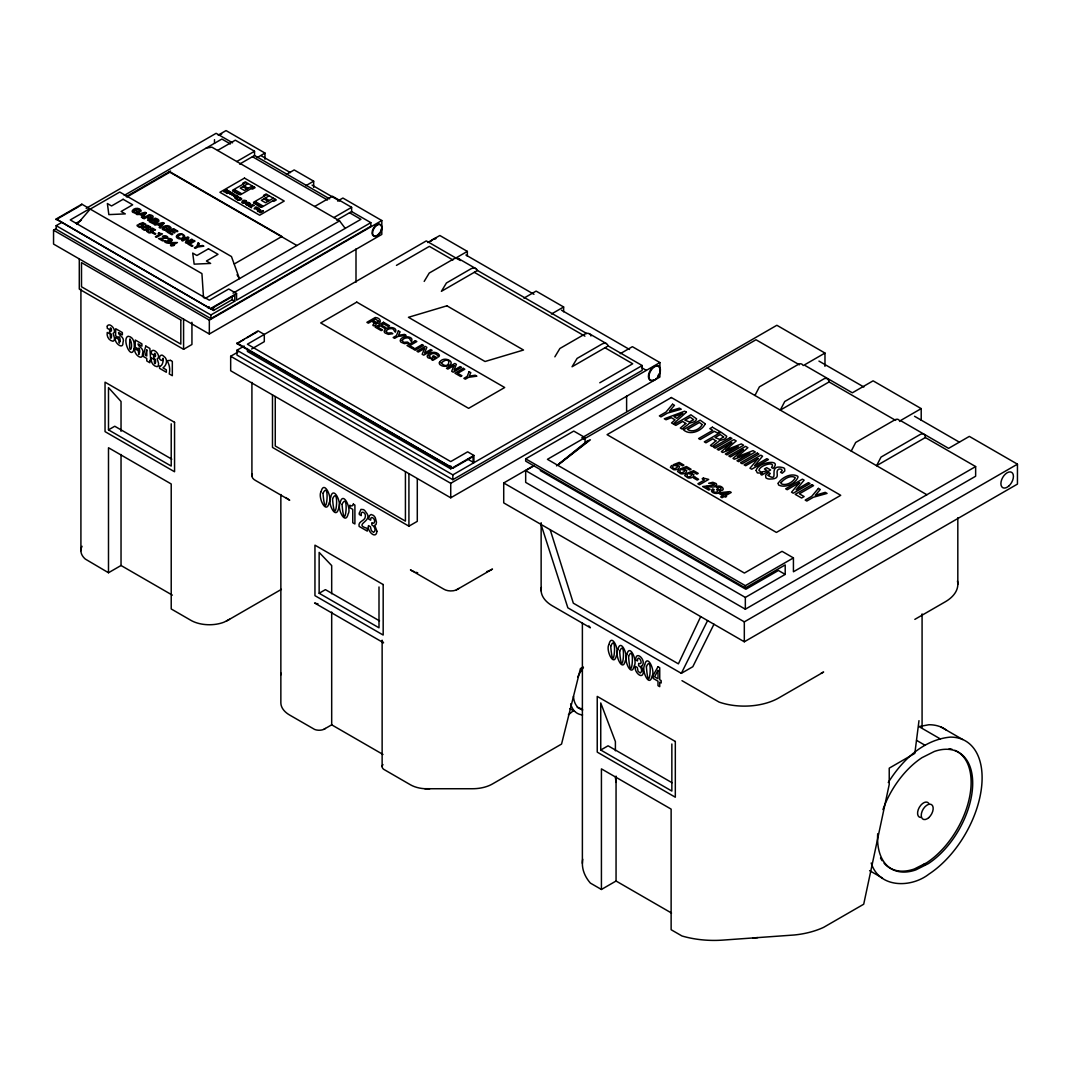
<?xml version="1.0" encoding="UTF-8"?>
<svg xmlns="http://www.w3.org/2000/svg" width="1071" height="1071" viewBox="0 0 1071 1071"><rect width="100%" height="100%" fill="white"/><g stroke="black" fill="none" stroke-linecap="round" stroke-linejoin="round"><path stroke-width="1.5" d="M918.985 720.663L914.835 753.368L889.225 768.161L889.225 784.454L863.708 904.219L823.626 927.352A64.153 37.043 0 0 1 794.2 934.996L722.751 940.11A70.927 40.952 0 0 1 681.973 935.974L671.129 929.722L671.129 809.114L601.42 768.871L601.42 889.466L590.375 883.093A75.934 43.831 0 0 1 582.731 859.277M700.702 616.615L678.398 663.846L573.333 603.187L550.186 529.717M541.029 524.415L567.858 607.833L681.33 673.338L707.596 620.591M713.969 624.219L692.817 666.711L681.33 673.338M754.948 395.467L759.393 386.872L799.127 363.926A8.916 5.141 -60 0 1 803.21 365.572M851.231 451.065L855.689 442.457L894.713 419.926A7.484 4.324 -60 0 1 899.801 421.452M424.183 281.405L429.23 273.051L454.024 258.74A11.138 6.426 -60 0 1 459.66 259.53M554.858 356.83L559.892 348.49L584.686 334.179A9.237 5.342 -60 0 1 590.429 334.808M888.261 782.526C901.969 760.504 923.256 739.659 950.272 737.116A80.579 46.522 -60 0 1 981.023 791.161A80.579 46.522 -60 0 1 928.918 874.123C910.912 888.194 879.05 888.261 871.192 863.025M76.978 224.441L90.218 209.099L119.751 192.044L231.456 256.545L239.435 278.661L237.052 274.738M568.42 714.826L573.387 710.702M556.518 465.858L587.671 440.65M557.871 464.948L589.211 440.168M557.844 465.109L590.416 439.806M458.95 588.434L455.737 590.188A9.693 5.596 0 0 1 443.568 589.023L410.447 569.906A23.803 13.736 0 0 0 414.584 571.82M382.99 754.453L331.689 724.826L323.683 729.418A7.845 4.525 0 0 1 314.593 729.418L289.706 715.08A30.216 17.444 0 0 1 280.856 702.737L280.856 494.521M229.569 619.279L224.093 622.144A26.226 15.141 0 0 1 190.263 619.962L171.213 608.957L171.213 483.972L108.492 447.745L108.492 572.744L121.036 565.501L172.351 595.141M56.161 219.02L210.893 308.97L234.777 295.181L234.777 301.192L232.166 299.679L213.504 310.456L56.161 219.02L81.838 204.2L89.683 208.725L70.271 219.93L209.327 300.201L228.725 288.996L236.557 293.521L236.557 300.161L370.834 222.648L370.834 226.262L210.893 318.609L56.161 229.274L56.161 225.66L61.783 222.407M56.161 219.649L78.652 206.663M80.057 205.846L81.838 204.2M86.175 208.336L216.114 133.313L232.581 142.818M337.646 201.067L342.881 198.041L381.812 220.532L381.812 234.415L209.327 334.005L53.55 244.068L53.55 230.185L56.442 228.511M218.203 135.12L226.048 130.595L264.992 153.073L264.992 159.244M75.827 223.357L81.369 220.157M124.196 195.431L221.871 139.043L230.399 143.969M126.177 196.622L170.57 170.999M126.954 196.944L170.195 171.976L281.901 236.477L234.348 263.935M217.547 150.435L235.325 140.181L254.537 151.265L254.537 155.496L329.64 198.858M236.758 161.534L254.537 151.265M239.609 164.104L254.537 155.496M257.147 157.611L264.992 153.073M246.129 182.418L232.541 190.277L240.386 194.802L253.974 186.956M248.111 183.569L240.265 188.094L244.456 190.504L252.287 185.979M286.359 174.466L294.19 169.941L313.669 181.186L313.669 187.358M266.987 194.534L253.452 202.339L261.819 207.172L275.354 199.353M253.921 205.552C249.891 205.833 251.993 207.654 251.471 207.787L248.539 206.101C248.954 205.726 252.234 207.105 252.408 204.574M269.196 195.806L261.351 200.331L265.528 202.74L273.373 198.215M254.028 205.605L252.314 204.628M305.824 185.711L313.669 181.186M314.646 206.489L332.425 196.234L351.623 207.319L351.623 211.549L370.834 222.648M333.857 217.587L351.623 207.319M336.709 220.157L351.623 211.549M205.07 298.501L339.547 220.867L345.223 228.377M207.814 307.712L209.327 306.841M233.036 293.146L360.914 219.314L349.534 212.754M210.893 308.354L236.557 293.521M56.161 225.66L210.893 314.981L234.777 301.192M53.55 230.185L209.327 320.122L381.812 220.532M79.294 258.928L79.294 289.103L183.583 349.32L191.937 344.487L191.937 322.251M473.074 463.181L473.074 456.541L452.832 468.228L236.945 343.59L258.031 330.819L264.296 334.433L264.296 341.676L251.618 348.999M236.945 343.59L244.175 339.413M247.066 337.74L257.201 331.903M608.154 345.92L572.048 366.764L577.095 358.424L601.889 344.099A9.237 5.342 -60 0 1 608.154 345.92L642.172 365.546L642.172 370.379L452.832 479.701L236.945 355.063L236.945 350.23L244.175 346.053M620.203 353.711L632.385 346.683L659.897 362.56L659.897 377.046L450.73 497.801L230.667 370.753L230.667 356.268L237.923 352.078M427.637 242.541L439.833 235.5L467.344 251.39L467.344 256.21M121.036 431.318L121.036 401.491L108.492 387.608L108.492 429.859L114.758 426.245L171.788 459.164M396.444 265.38L429.377 246.37L452.953 259.985M455.148 258.432L467.344 251.39M477.492 270.481L441.386 291.325L446.433 282.985L471.213 268.66A11.138 6.426 -60 0 1 477.492 270.481L586.654 333.496M523.92 298.126L536.116 291.098L563.627 306.975L563.627 311.808M551.431 314.017L563.627 306.975M247.401 348.544L247.401 351.435L450.73 468.83L473.904 455.456L473.904 462.699L467.639 459.071M599.787 382.775L632.72 363.765L604.981 347.754M236.945 350.23L452.832 474.868L642.172 365.546M230.667 356.268L450.73 483.316L659.897 362.56M226.476 621.06L281.392 589.358M272.489 394.891L272.489 447.41L408.921 526.169L417.288 521.349L417.288 478.683M925.357 437.544L876.587 465.698L881.031 457.089L920.056 434.558A7.484 4.324 -60 0 1 925.357 437.544L975.641 466.568L975.641 476.234L745.336 609.198L525.674 482.378L525.674 470.611L745.336 597.431L785.204 574.404L785.204 564.912L745.336 587.939L525.674 461.119L525.674 458.843L573.761 431.078L585.061 437.597L585.061 442.751M921.207 420.234L921.207 408.613L900.483 420.582L948.598 448.361L969.335 436.392L1017.45 464.171L1017.45 484.092L744.318 641.783L503.718 502.888L503.718 482.967L534.068 465.443M581.767 437.905L776.863 325.276L824.978 353.055L824.978 366.336M525.674 470.611L534.215 465.671M585.061 437.597L547.428 459.325L744.412 573.052L782.044 551.324L793.424 557.897L793.424 571.78L975.641 466.568M583.802 439.15L755.979 339.748L799.381 364.809M331.689 593.789L331.689 565.582L319.145 552.408L319.145 593.254L325.41 589.639L379.562 620.899M824.978 353.055L804.241 365.024L852.355 392.803L873.093 380.834L921.207 408.613M456.3 589.96L492.486 569.062A28.328 16.36 0 0 1 486.622 571.66M829.061 381.945L780.29 410.113L784.748 401.505L824.483 378.558A8.916 5.141 -60 0 1 829.061 381.945L895.664 420.394M323.951 729.297L325.397 728.454M583.133 667.019L580.442 668.572L561.552 744.064L492.486 783.945A28.328 16.36 0 0 1 472.458 788.738L424.852 788.738M525.674 458.843L745.336 585.663L793.424 557.897M503.718 482.967L744.318 621.863L1017.45 464.171M615.397 750.811L615.397 741.574L600.751 702.951L600.751 750.021L608.074 745.804L672.053 782.74M914.835 619.373L945.238 601.822A42.987 24.82 0 0 0 957.461 581.031M601.42 889.466L616.053 881.018L671.544 913.054M246.651 202.794C243.639 204.414 248.7 206.516 250.079 204.762A2.37 1.366 0 0 0 250.52 203.785L249.302 202.74A2.182 1.258 0 0 0 248.311 202.526M206.181 148.093L211.871 147.155L339.547 220.867M752.699 937.982L757.799 937.62M429.792 788.738L424.504 788.711A23.803 13.736 0 0 1 410.447 784.789L383.579 769.246A7.845 4.525 0 0 1 382.963 764.6M257.816 209.956C254.135 209.822 258.754 206.435 259.49 208.992A1.821 1.058 0 0 1 259.155 209.488L258.687 209.755A1.821 1.058 0 0 1 257.897 209.916M818.954 361.088L863.855 387.006M914.554 416.284L959.455 442.203M707.208 367.915L926.87 494.735M465.912 255.018L533.96 294.297M561.472 310.188L629.52 349.467M589.144 333.63L606.347 343.563M458.803 258.78L476.006 268.714M458.883 259.731L426.285 240.908L247.401 344.193L450.73 461.588L467.639 451.828L473.904 455.456M642.011 367.875L646.349 370.379M474.319 272.315L584.913 336.16M261.444 155.897L290.388 172.605M312.089 185.136L339.587 201.013M252.448 156.701L327.445 199.996M243.505 183.944L242.568 183.409L245.205 181.883L255.126 187.612L252.502 189.139L251.35 188.469M264.417 196.02L263.479 195.471L266.05 193.985L276.305 199.916L273.734 201.402L272.77 200.839M244.014 185.939L248.191 188.349M265.153 198.135L269.33 200.558M242.782 186.649L246.959 189.058M263.921 198.845L268.098 201.268M169.191 171.788L296.868 245.5M785.204 574.404L778.416 570.482L745.858 589.278L540.306 470.611M90.218 209.099L201.924 273.6L203.53 297.725M941.208 727.129L962.642 739.499M940.405 738.963L918.985 726.58L928.838 724.746A80.579 46.522 -60 0 1 946.483 730.154M236.945 342.988L452.832 468.228M916.548 740.356L925.13 745.309M681.973 680.661L719.069 702.081A49.012 28.301 0 0 0 778.952 697.823L823.626 672.039A64.153 37.043 0 0 1 821.27 673.083M923.55 864.337L925.13 865.234M108.492 429.859L171.213 466.072L171.213 423.821M869.612 870.643L882.464 878.059M600.751 750.021L671.852 791.067L671.852 743.997M319.145 593.254L379 627.807L379 586.962M616.053 782.392L615.397 777.305M108.492 572.744L85.345 559.089A26.132 15.088 0 0 1 82.052 546.29M569.812 708.627L574.538 711.372M169.593 241.229C170.436 246.049 160.262 240.373 166.179 240.694C163.542 243.037 171.213 242.515 167.705 240.64L171.052 239.931L168.401 239.543C165.751 237.253 175.443 238.98 171.266 241.189A1.673 0.964 0 0 1 169.606 241.216M957.822 517.762L957.822 584.271M922.077 613.911L922.077 727.222M745.336 585.663L745.336 587.939M745.336 597.431L745.336 609.198M744.318 621.863L744.318 641.783M626.615 396.029L626.615 411.036M616.053 776.114L616.053 881.018M582.383 623.054L582.383 863.36M541.136 522.702L541.136 590.871M452.832 474.868L452.832 479.701M450.73 465.939L450.73 468.83M450.73 483.316L450.73 497.801M408.921 473.663L408.921 526.169M405.427 471.642L405.427 521.135L275.26 445.991L275.26 396.498M382.133 640.19L382.133 766.622M356 248.914L356 282.235M331.689 612.036L331.689 724.826M251.913 382.414L251.913 475.778M232.166 296.68L232.166 299.679M214.495 139.672L214.495 143.3M213.504 307.457L213.504 310.456M210.893 314.981L210.893 318.609M209.327 320.122L209.327 334.005M183.583 319.131L183.583 349.32M121.036 454.506L121.036 565.501M80.914 289.063L80.914 550.695M588.863 625.919A75.934 43.831 0 0 0 590.375 627.78L552.502 605.918A38.917 22.464 0 0 1 541.35 587.51M920.565 817.468A8.448 4.873 -60 0 1 919.333 807.32A8.448 4.873 -60 0 1 928.731 803.33M877.711 833.707A67.272 38.837 -60 0 0 915.879 869.88L928.276 863.654A67.272 38.837 -60 0 0 972.588 786.81A67.272 38.837 -60 0 0 934.367 751.454L921.97 757.679A67.272 38.837 -60 0 0 882.946 809.609M954.89 750.343A67.272 38.837 -60 0 1 968.612 801.362A67.272 38.837 -60 0 1 926.71 862.744L914.313 868.983A67.272 38.837 -60 0 1 884.03 863.146M882.169 860.736A67.272 38.837 -60 0 1 880.523 858.018M949.201 748.696A67.272 38.837 -60 0 1 952.132 749.352M375.479 236.102A6.654 3.842 -60 0 1 373.458 228.163A6.654 3.842 -60 0 1 381.303 226.168M381.276 228.993A6.654 3.842 -60 0 1 380.794 230.573M380.044 232.126A6.654 3.842 -60 0 1 376.697 235.607M219.287 135.321A6.654 3.842 -60 0 1 221.724 133.942M246.772 202.847A2.37 1.366 0 0 1 248.405 202.58M280.856 674.891A14.847 8.568 0 0 1 281.138 673.217M582.544 714.933A36.213 20.911 -60 0 1 570.642 703.821M582.758 709.912A31.019 17.912 -60 0 1 573.467 696.177M577.63 677.233A31.019 17.912 -60 0 1 583.441 667.528M581.754 708.667A31.032 17.912 -60 0 1 577.215 707.262M653.752 379.91A8.126 4.699 -60 0 1 648.397 376.51A8.126 4.699 -60 0 1 653.524 366.818A8.126 4.699 -60 0 1 659.79 368.518M658.919 374.007A8.126 4.699 -60 0 1 657.929 375.867M434.465 239.154A8.126 4.699 -60 0 1 435.937 238.646M431.024 241.203A8.126 4.699 -60 0 1 432.443 239.824L433.942 238.86A8.126 4.699 -60 0 1 435.415 238.351M460.008 260.012A11.138 6.426 -60 0 1 460.302 260.548M590.737 335.357A9.237 5.342 -60 0 1 590.964 335.986M252.354 474.011A10.978 6.332 0 0 0 255.608 480.518L289.706 500.197A30.216 17.444 0 0 1 285.944 497.56M417.703 572.771A23.803 13.736 0 0 1 416.11 572.329M317.94 603.763A7.845 4.525 0 0 1 314.593 602.986L383.579 642.814A7.845 4.525 0 0 1 382.227 640.886M159.566 366.295L159.552 368.33L166.353 372.253L166.353 369.816L162.966 367.862C166.889 365.198 168.08 359.08 163.769 356.268C160.114 352.105 157.035 360.271 162.323 360.499C163.702 353.243 164.131 366.255 159.566 366.295M702.121 424.558C700.139 429.297 692.08 433.005 687.448 429.364L699.39 422.469L702.121 424.558M713.219 490.759C713.621 493.972 720.823 491.428 716.526 489.621L717.637 488.978C722.162 491.83 722.135 485.297 717.61 487.948L716.138 487.104C720.542 483.195 727.664 491.308 719.391 490.491A2.624 1.513 0 0 1 719.792 491.656C718.172 495.619 707.931 492.352 712.737 488.871L714.21 489.715L713.219 490.759M119.872 341.288L119.323 343.175L118.653 339.346L115.561 337.566C113.178 342.064 123.299 350.592 122.964 342.68C125.267 336.829 118.412 335.785 118.52 332.639L122.362 334.848L122.362 332.559L115.722 328.73L115.601 335.866L118.653 337.633C119.457 334.634 120.675 340.605 119.872 341.288M139.431 352.573L138.882 354.474L138.213 350.645L135.12 348.865C132.737 353.35 142.858 361.891 142.51 353.979C144.813 348.129 137.972 347.071 138.079 343.925L141.907 346.147L141.907 343.858L135.281 340.029L135.16 347.151L138.213 348.918C139.016 345.92 140.234 351.904 139.431 352.573M676.203 464.894L679.523 466.3L678.894 468.496A5.609 3.24 0 0 1 676.992 469.446L676.216 469.634A4.204 2.423 0 0 1 673.619 469.634L670.406 467.304L671.53 465.55L673.003 466.394C671.263 471.869 682.508 465.51 674.717 465.604L673.244 464.76L679.242 462.404L683.914 465.095L682.575 465.872L679.001 463.81L676.203 464.894M683.365 469.031L686.698 470.45L686.056 472.632A5.609 3.24 0 0 1 684.168 473.583L683.378 473.77A4.204 2.423 0 0 1 680.781 473.77L677.568 471.441L678.693 469.687L680.165 470.544C678.425 476.006 689.684 469.647 681.879 469.741L680.42 468.897L686.417 466.541L691.076 469.245L689.737 470.008L686.163 467.947L683.365 469.031M690.541 473.168L693.861 474.587L693.232 476.769A5.609 3.24 0 0 1 691.331 477.72L690.554 477.907A4.204 2.423 0 0 1 687.957 477.907L684.73 475.578L685.868 473.824L687.328 474.681C685.587 480.143 696.846 473.784 689.055 473.877L687.582 473.034L693.58 470.678L698.238 473.382L696.9 474.145L693.339 472.083L690.541 473.168M685.788 423.5L680.339 428.025L682.093 429.029L688.211 424.357C688.881 422.041 696.083 423.179 696.592 418.868L690.902 414.798L674.168 424.464L675.814 425.401L682.696 421.425L685.788 423.5M715.923 440.904L710.475 445.416L712.242 446.433L718.346 441.747C719.016 439.445 726.218 440.583 726.727 436.258L721.037 432.202L704.316 441.854L705.95 442.805L712.844 438.829L715.923 440.904M237.066 195.873L237.066 196.047A1.821 1.058 0 0 1 236.731 196.542L236.263 196.81A1.834 1.058 0 0 1 235.392 197.01C231.898 196.93 235.928 193.61 237.066 195.873M134.062 348.932C131.238 360.499 122.188 340.123 127.503 336.548L128.239 336.281C134.223 336.99 134.772 344.273 134.062 348.932M257.08 207.372C257.227 208.684 252.85 209.488 254.47 208.363L255.755 206.998L257.08 207.372M610.724 646.121C613.322 679.697 617.806 630.618 610.724 646.121M619.64 651.262C622.238 684.851 626.722 635.772 619.64 651.262M628.557 656.416C631.154 689.992 635.639 640.913 628.557 656.416M646.389 666.711C648.972 700.287 653.471 651.208 646.389 666.711M323.014 493.289C325.718 527.066 330.631 478.054 323.014 493.289M332.532 498.791C335.25 532.568 340.163 483.557 332.532 498.791M342.051 504.294C344.768 538.057 349.682 489.059 342.051 504.294M359.387 513.049L359.32 514.522L361.275 515.646C360.124 509.555 366.362 512.581 365.345 516.61C365.144 521.068 357.741 521.001 359.106 526.397L367.286 531.122L367.286 528.364C352.453 524.121 374.368 521.457 365.947 512.246A4.552 2.624 60 0 0 363.444 509.595L360.967 509.381L359.387 513.049M242.421 202.084L243.786 203.129L246.25 202.553A2.37 1.366 0 0 0 246.691 201.576L245.473 200.531A2.182 1.258 0 0 0 244.483 200.317A2.423 1.406 0 0 0 242.822 200.585C238.699 207.252 252.702 197.519 242.421 202.084M246.25 204.293C249.704 206.89 250.922 199.969 246.25 204.293M608.957 644.541C605.463 649.454 613.75 668.036 616.414 655.546C619.895 650.633 611.621 632.051 608.957 644.541M617.873 649.682C614.379 654.595 622.666 673.177 625.33 660.7C628.811 655.787 620.537 637.205 617.873 649.682M626.789 654.836C623.295 659.749 631.582 678.331 634.246 665.841C637.727 660.927 629.453 642.346 626.789 654.836M644.622 665.131C641.127 670.044 649.414 688.626 652.065 676.136C655.559 671.222 647.286 652.641 644.622 665.131M321.113 491.643C317.525 496.716 326.186 515.312 329.078 502.955C332.666 497.881 324.004 479.286 321.113 491.643M330.644 497.145C327.043 502.219 335.705 520.814 338.597 508.457C342.198 503.383 333.536 484.788 330.644 497.145M340.163 502.647C336.575 507.708 345.237 526.303 348.129 513.946C351.716 508.886 343.055 490.29 340.163 502.647M756.166 470.517L757.304 472.913L762.498 473.181L760.771 474.453L761.829 475.069L770.638 469.982L766.649 467.679L764.426 468.964L766.916 470.397L764.801 471.401L761.106 472.016L758.937 470.477C759.299 465.229 776.662 460.45 771.522 467.492L773.128 468.415C782.754 458.174 757.21 462.458 756.166 470.517M768.202 475.484C780.665 483.155 766.475 463.957 782.406 467.505A4.07 2.356 0 0 1 784.574 468.522L784.802 470.999L782.205 473.221L780.572 472.271L782.232 470.597L781.495 469.406A2.289 1.325 0 0 0 778.818 469.152C773.864 471.789 782.432 478.978 770.33 479.032A4.579 2.651 0 0 1 767.318 478.617A4.779 2.758 0 0 1 765.872 477.76L765.604 475.096L768.617 472.552L770.263 473.502L768.202 475.484M778.202 483.235L778.523 484.962C784.976 488.51 795.673 483.744 798.056 477.01L797.694 476.193C791.215 472.619 781.843 477.398 778.202 483.235M107.274 326.12L107.22 328.248L110.3 330.029C110.059 323.616 113.459 333.804 109.563 330.671L109.563 332.746C113.727 334.125 109.911 343.43 110.3 334.219L107.22 332.438C106.484 336.374 108.881 340.658 113.004 341.247L114.169 340.484L114.503 338.034L113.111 333.416C117.756 331.18 109.537 321.42 107.274 326.12M151.346 351.569L151.306 353.698L154.385 355.478C154.144 349.066 157.544 359.254 153.648 356.121L153.648 358.196C157.812 359.575 153.996 368.879 154.385 359.669L151.306 357.888C150.569 361.824 152.966 366.108 157.089 366.697L158.254 365.947L158.588 363.484L157.196 358.865C161.841 356.63 153.622 346.87 151.346 351.569M232.675 194.387C229.314 197.292 238.298 193.115 232.675 194.387M148.882 218.859C142.952 223.397 160.57 216.516 149.23 214.655L143.112 218.189L144.183 218.805L146.7 217.346L148.882 218.859M262.743 210.759L260.427 212.245C262.569 205.779 253.72 214.575 259.718 210.224L259.302 212.312C260.373 214.039 264.992 209.796 262.743 210.759M374.77 323.255C369.562 326.414 376.845 326.963 376.229 323.161C382.213 324.62 381.289 317.592 375.238 317.511L366.884 322.344L368.344 323.188L371.784 321.206L374.77 323.255M643.39 671.838C642.801 680.661 633.497 671.53 635.478 666.443L637.299 667.501L638.102 671.356L640.257 673.016C643.002 671.584 641.261 666.631 638.624 665.707L638.624 663.404C644.769 665.546 637.58 652.614 637.499 660.954L635.679 659.91C635.746 649.535 646.79 660.593 642.065 665.653L641.355 665.921L643.39 671.838M376.938 531.296C376.162 540.092 366.563 530.747 368.491 525.593L370.432 526.718L371.302 530.6L373.592 532.354C376.577 531.015 374.542 525.848 371.865 524.977L371.865 522.675L372.815 523.13A2.932 1.687 60 0 0 374.288 522.568C376.242 519.355 370.218 514.334 370.66 520.185L368.705 519.06L369.375 515.794L371.061 514.468L373.377 515.405A5.275 3.039 60 0 1 375.278 517.695L376.47 522.166L376.055 524.442L374.77 525.312L376.938 531.296M705.227 423.835C701.987 430.997 690.032 435.937 683.418 429.792L700.139 420.14L705.227 423.835M166.42 237.253L165.108 238.177L158.548 238.565L162.631 240.921L163.515 240.413L160.596 238.739L167.437 238.057A2.356 1.352 0 0 0 167.705 237.521A2.503 1.446 0 0 0 167.29 236.597L166.313 236.035A2.651 1.526 0 0 0 164.064 235.848L162.457 236.437L166.42 237.253M129.979 339.186C128.025 357.486 134.33 347.138 129.979 339.186M234.335 196.448L236.597 195.658L234.335 196.448M256.759 209.394L258.995 208.51L256.759 209.394M133.58 211C133.192 213.611 140.234 212.768 136.044 211.322L136.86 210.853L139.458 212.353L136.245 214.213L136.111 213.316L132.817 212.339A3.829 2.209 0 0 1 132.202 210.96C133.54 207.774 139.284 207.332 141.037 210.358A3.093 1.781 0 0 1 140.729 211.429L137.342 209.126L133.58 211M163.555 228.31C163.167 230.921 170.209 230.064 166.018 228.632L166.835 228.163L169.432 229.663L166.219 231.523L166.085 230.613L162.792 229.636A3.829 2.209 0 0 1 162.176 228.27C163.515 225.084 169.258 224.629 171.012 227.668A3.093 1.781 0 0 1 170.704 228.739L167.317 226.436L163.555 228.31M177.786 236.53C184.092 243.13 186.113 229.489 177.786 236.53M386.109 331.153L387.568 333.094L391.384 332.813L392.816 333.643L388.398 334.366L385.065 332.974A5.235 3.026 0 0 1 384.221 331.1C385.225 325.758 398.787 326.601 395.319 332.184L394.262 330.805C393.86 327.191 387.354 328.395 386.109 331.153M402.161 340.417L403.62 342.359L407.435 342.077L408.868 342.907L404.45 343.644L401.116 342.238A5.235 3.026 0 0 1 400.273 340.364C401.277 335.036 414.838 335.866 411.371 341.448L410.327 340.069C409.912 336.455 403.406 337.66 402.161 340.417M429.123 355.987L431.225 358.169L434.719 357.714L432.497 356.429L433.608 355.786L437.169 357.834L432.764 360.378L431.827 359.843L432.59 359.146L428.079 357.808A5.235 3.026 0 0 1 427.235 355.933C429.056 351.569 436.928 350.953 439.311 355.103A4.23 2.437 0 0 1 438.896 356.576L438.374 357.031C437.651 353.765 432.015 351.475 429.123 355.987M441.212 362.962C449.833 372.012 452.605 353.336 441.212 362.962M156.687 222.634L153.648 223.933L149.15 221.67L155.255 218.136C160.904 219.742 158.977 222.032 156.687 222.634M232.742 193.396C227.895 196.167 231.483 191.227 232.742 193.396M230.024 193.985L231.242 193.931L230.104 193.878M781.12 482.552L781.174 483.784C785.9 486.167 792.901 482.298 795.231 477.961L795.043 477.385C790.344 474.922 784.159 478.871 781.12 482.552M353.31 504.106L352.868 505.325A4.23 2.45 60 0 1 351.02 505.766L349.815 505.231L349.815 507.667L352.761 509.368L352.761 522.742L354.903 523.973L354.903 505.03L353.31 504.106M240.881 198.43L240.68 198.818A3.842 2.222 0 0 1 239.529 199.567L237.802 199.688A1.446 0.83 0 0 1 237.186 199.313A1.486 0.857 0 0 1 237.093 198.724L236.115 199.019L237.106 199.541A2.49 1.446 0 0 0 237.936 199.996A2.597 1.499 0 0 0 238.525 200.143A2.41 1.392 0 0 0 239.502 200.183L240.158 200.09A2.423 1.406 0 0 0 240.962 199.782A2.356 1.366 0 0 0 241.484 199.34L241.577 199.166A2.075 1.205 0 0 0 241.631 198.644L238.753 197.559L240.881 198.43M146.781 349.922L145.415 355.224L146.781 356L146.781 349.922M138.48 225.512C140.087 228.873 144.143 223.852 138.962 224.12L142.885 222.594L145.977 224.388L145.107 224.883L142.738 223.518L140.903 224.227L143.099 225.164A2.329 1.339 0 0 1 143.193 226.035L142.711 226.597A3.601 2.075 0 0 1 141.479 227.213L140.957 227.347A2.771 1.593 0 0 1 139.257 227.333L137.101 225.794A2.41 1.392 0 0 1 137.463 224.91L138.48 225.512M143.246 228.257C144.853 231.617 148.909 226.597 143.715 226.865L147.637 225.338L150.743 227.132L149.873 227.641L147.49 226.262L145.656 226.972L147.865 227.909A2.329 1.339 0 0 1 147.959 228.792L147.477 229.355A3.601 2.075 0 0 1 146.232 229.97L145.723 230.091A2.771 1.593 0 0 1 144.009 230.078L141.867 228.538A2.41 1.392 0 0 1 142.229 227.668L143.246 228.257M148.012 231.015C149.619 234.362 153.662 229.341 148.481 229.622L152.403 228.096L155.509 229.877L154.626 230.385L152.256 229.02L150.422 229.716L152.631 230.667A2.329 1.339 0 0 1 152.711 231.537L152.229 232.099A3.601 2.075 0 0 1 150.998 232.715L150.489 232.835A2.771 1.593 0 0 1 148.775 232.822L146.633 231.282A2.41 1.392 0 0 1 146.981 230.412L148.012 231.015M176.541 236.022L176.407 236.477A3.829 2.209 0 0 0 177.023 237.856L178.321 238.605A3.829 2.209 0 0 0 180.704 238.967C190.424 238.137 180.209 229.863 176.541 236.022M439.512 362.266L439.311 362.908A5.235 3.026 0 0 0 440.168 364.783L441.948 365.813A5.235 3.026 0 0 0 445.201 366.309C459.352 364.381 444.545 354.233 439.512 362.266M155.402 222.353L153.996 223.17L151.091 221.777L153.006 220.68L155.402 222.353M227.373 190.169L226.262 190.183L227.373 190.169M229.007 191.12L227.909 191.12L229.007 191.12M230.653 192.07L229.582 192.191L230.653 192.07M157.678 220.76L156.379 221.483L153.769 220.238L155.456 219.26L157.678 220.76M145.776 346.094L143.112 356.322L146.781 358.437L146.781 360.954L149.873 362.748L149.873 360.231L150.757 360.74L149.873 348.45L145.776 346.094M223.692 191.562L226.142 190.638L223.692 191.562M225.325 192.499L227.775 191.575L225.325 192.499M226.972 193.449L229.422 192.526L226.972 193.449M151.747 217.453L150.301 218.203L147.517 216.878L149.431 215.78L151.747 217.453M378.692 321.354L376.697 322.371L372.895 320.564L375.519 319.051L378.692 321.354M187.157 238.418L185.444 242.622L186.568 243.278L192.686 239.743L191.669 239.154L187.157 241.751L188.857 237.534L187.72 236.878L181.615 240.413L182.632 241.002L187.157 238.418M424.518 348.517L422.175 354.273L423.728 355.17L432.095 350.337L430.689 349.534L424.531 353.082L426.847 347.312L425.307 346.415L416.94 351.248L418.333 352.051L424.518 348.517M454.024 365.559L451.681 371.302L453.234 372.199L461.601 367.366L460.195 366.563L454.037 370.124L456.366 364.354L454.814 363.457L446.446 368.277L447.839 369.093L454.024 365.559M198.175 242.916L196.743 246.384L194.346 247.762L195.417 248.378L197.814 246.999L203.825 246.169L202.62 245.487L198.296 246.143L199.407 243.626L198.175 242.916M398.372 330.872L396.431 335.611L393.151 337.512L394.61 338.356L397.89 336.468L406.11 335.33L404.463 334.393L398.532 335.29L400.072 331.849L398.372 330.872M469.098 371.704L467.157 376.457L463.877 378.344L465.35 379.188L468.629 377.3L476.836 376.175L475.189 375.225L469.272 376.122L470.798 372.681L469.098 371.704M693.486 419.591L689.483 422.001L684.931 420.14L690.152 417.128L693.486 419.591M723.621 436.995L719.618 439.405L715.067 437.544L720.288 434.531L723.621 436.995M657.969 670.392L654.609 676.792L657.996 678.746L657.996 670.406M657.996 666.738L653.19 675.346L653.19 678.412L657.996 681.183L657.996 685.681L659.736 686.672L659.736 682.187L661.168 683.017L661.168 680.58L659.736 679.75L659.736 667.728L657.996 666.738M146.299 212.955L142.537 217.855L141.385 217.185L142.43 215.927L139.993 214.508L136.7 214.481L145.161 212.299L146.299 212.955M164.064 223.223L160.302 228.11L159.151 227.44L160.195 226.182L157.758 224.776L154.465 224.736L162.926 222.567L164.064 223.223M235.834 198.456L234.87 198.215C237.387 194.909 241.417 196.93 235.834 198.456M144.679 213.236L142.965 215.284L141.091 214.213L144.679 213.236M162.444 223.504L160.73 225.539L158.869 224.468L162.444 223.504M758.014 458.656L749.968 468.214L751.708 469.218L768.429 459.566L766.863 458.656L754.546 465.778L762.565 456.179L760.838 455.175L744.104 464.841L745.67 465.738L758.014 458.656M799.555 482.646L791.523 492.205L793.25 493.209L809.984 483.557L808.418 482.646L796.101 489.768L804.12 480.169L802.38 479.165L785.659 488.818L787.225 489.728L799.555 482.646M672.575 404.222L665.921 412.121L659.361 415.909L660.994 416.86L667.554 413.071L681.236 409.216L679.389 408.158L669.455 411.077L674.476 405.32L672.575 404.222M818.391 488.403L811.738 496.301L805.178 500.09L806.824 501.041L813.384 497.252L827.053 493.41L825.219 492.352L815.272 495.271L820.292 489.501L818.391 488.403M686.404 412.201L673.284 423.942L671.517 422.925L675.065 419.859L671.33 417.703L666.028 419.752L664.328 418.774L684.65 411.197L686.404 412.201M731.667 442.751L721.359 451.694L722.711 452.484L738.24 446.54L725.335 453.997L726.901 454.894L743.622 445.241L741.333 443.916L725.723 450.021L736.205 440.957L733.903 439.632L717.168 449.285L718.735 450.181L731.667 442.751M743.341 449.485L733.019 458.442L734.371 459.218L749.914 453.274L736.995 460.731L738.562 461.641L755.296 451.975L753.007 450.663L737.384 456.768L747.879 447.691L745.563 446.366L728.842 456.018L730.409 456.929L743.341 449.485M682.655 413.366L676.859 418.333L674.007 416.673L682.655 413.366M716.178 485.699C713.768 489.527 699.135 483.302 710.153 489.313L708.815 490.09L702.656 486.529L714.33 485.163A1.901 1.098 0 0 0 714.571 484.226L708.654 483.275L712.844 482.285L715.99 483.49A3.748 2.169 0 0 1 716.606 484.882A3.601 2.088 0 0 1 716.178 485.699M170.503 360.365L167.103 360.686C169.178 364.26 170.476 368.705 169.231 373.913L172.324 375.707L172.324 361.409L170.503 360.365M123.125 199.286L111.558 205.953L107.381 203.544L108.84 214.602L125.294 213.892L121.117 211.469L132.684 204.802L123.125 199.286M244.483 178.094L219.916 192.285L259.664 215.231L284.23 201.053L244.483 178.094M153.327 232.327L152.403 232.862L154.893 234.295L155.817 233.759L153.327 232.327M158.91 232.996L158.133 233.438L159.606 234.295L155.375 236.731L156.446 237.347L162.444 233.893L158.91 232.996M234.83 189.781L232.742 190.986L239.007 194.601L241.095 193.396L234.83 189.781M173.489 228.659L167.384 232.193L171.842 234.763L172.766 234.241L169.379 232.273L171.173 231.242L174.252 233.023L175.122 232.514L172.043 230.747L173.636 229.823L176.969 231.738L177.893 231.202L173.489 228.659M170.329 242.608L169.365 243.171L171.936 244.643L170.503 245.473L171.427 245.995L173.622 245.62L174.399 245.179L173.622 244.737L177.425 242.541L170.329 242.608M175.336 242.675L172.699 244.201L170.891 243.157L175.323 242.675M255.889 201.937L253.787 203.142L260.588 207.064L262.676 205.86L255.889 201.937M193.958 240.48L187.84 244.001L192.017 246.424L192.941 245.888L189.835 244.094L195.029 241.095L193.958 240.48M208.457 248.82L196.89 255.5L192.713 253.077L194.159 264.149L210.626 263.426L206.435 261.016L218.002 254.336L208.457 248.82M356.763 302.116L320.698 322.933L468.629 408.346L504.695 387.515L356.763 302.116M383.498 322.277L375.131 327.11L381.236 330.631L382.494 329.895L377.862 327.217L380.312 325.812L384.529 328.248L385.721 327.552L381.504 325.115L383.686 323.857L388.251 326.481L389.509 325.758L383.498 322.277M415.387 340.685L407.02 345.518L412.737 348.825L414.008 348.088L409.751 345.638L416.847 341.542L415.387 340.685M422.108 344.581L413.754 349.4L415.213 350.244L423.581 345.424L422.108 344.581M463.341 368.37L454.974 373.203L460.691 376.51L461.949 375.774L457.705 373.324L464.801 369.214L463.341 368.37M671.356 397.528L607.07 434.652L776.421 532.434L840.722 495.311L671.356 397.528M712.362 427.195L709.832 428.654L712.804 430.368L698.6 438.561L700.247 439.512L714.437 431.318L717.423 433.032L719.953 431.573L712.362 427.195M730.275 437.53L713.554 447.196L715.187 448.147L731.921 438.481L730.275 437.53M694.878 477.104L693.459 477.92L697.221 480.089L698.627 479.273L694.878 477.104M703.339 478.081L702.161 478.764L704.37 480.036L697.89 483.784L699.497 484.708L708.681 479.406L703.339 478.081M757.264 453.113L740.53 462.766L742.176 463.716L758.897 454.064L757.264 453.113M720.462 492.593L718.976 493.436L722.845 495.672L720.663 496.931L722.055 497.734L724.237 496.475L725.402 497.145L726.58 496.462L725.415 495.793L731.252 492.432L729.86 491.629L720.462 492.593M728.066 492.66L724.023 494.989L721.292 493.41L728.066 492.66M811.925 484.681L795.204 494.333L801.603 498.028L804.134 496.569L799.368 493.825L813.572 485.618L811.925 484.681M446.928 305.824L408.453 317.297L485.043 361.503L523.505 350.03L446.928 305.824M180.825 319.961L81.503 262.623L81.503 286.774L180.825 344.112L180.825 319.961M174.56 422.309L105.038 382.173L105.038 431.626L174.56 471.762L174.56 422.309M675.319 741.48L597.23 696.404L597.23 752.123L675.319 797.212L675.319 741.48M383.177 584.552L314.954 545.166L314.954 595.663L383.177 635.049L383.177 584.552M928.758 817.642A8.448 4.873 -60 0 0 931.435 804.562A8.448 4.873 -60 0 0 921.448 813.425A8.448 4.873 -60 0 0 928.758 817.642M1008.788 486.047A8.876 5.127 -60 0 0 1011.6 472.311A8.876 5.127 -60 0 0 1001.104 481.615A8.876 5.127 -60 0 0 1008.788 486.047M378.438 235.031A6.654 3.842 -60 0 0 380.633 224.709A6.654 3.842 -60 0 0 372.735 231.604A6.654 3.842 -60 0 0 378.438 235.031M655.773 379.228A8.126 4.699 -60 0 0 659 366.496A8.126 4.699 -60 0 0 649.227 374.355A8.126 4.699 -60 0 0 655.773 379.228"/></g></svg>
